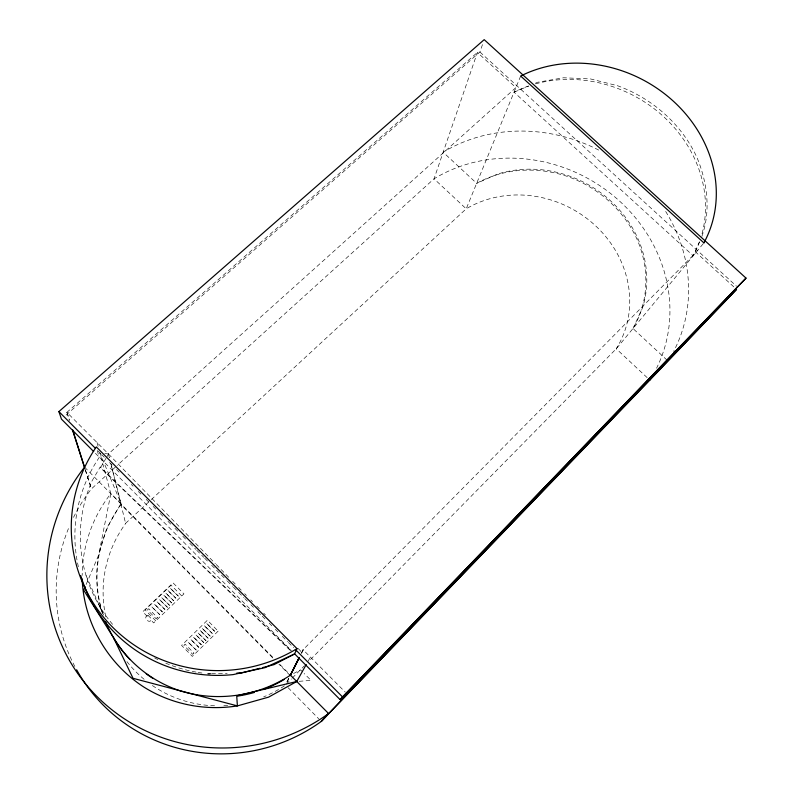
<?xml version="1.0" encoding="UTF-8"?>
<svg xmlns="http://www.w3.org/2000/svg" width="793" height="793" viewBox="0 0 793 793"><rect width="100%" height="100%" fill="white"/><g stroke="black" fill="none" stroke-linecap="round" stroke-linejoin="round"><path stroke-width="0.59" stroke-dasharray="3.96 2.97" d="M104.745 453.537L108.393 453.943L515.906 87.577L477.406 52.437L434.039 178.802L117.086 465.511M66.097 415.046L479.914 52.001L482.64 44.14M520.664 76.029L466.205 208.817L151.037 499.838M86.12 584.51L98.619 555.13L106.768 528.148L120.814 503.753M528.564 86.031A127.068 112.428 28 0 0 514.052 92.176L693.221 255.802L699.376 242.014M701.874 236.413C710.974 210.769 707.356 182.35 696.997 157.589A127.524 112.765 28.1 0 0 617.222 85.634L590.537 78.943L563.585 77.783L537.664 82.244L535.414 83.196M667.141 360.23L633.002 328.53C648.892 301.994 649.556 268.797 637.622 240.606A111.843 101.266 28.5 0 0 567.887 176.601C538.08 166.451 504.407 167.819 476.672 183.342L443.158 152.226A157.995 143.216 28.5 0 1 599.31 150.383M633.002 328.53L642.528 307.833A110.078 99.611 28.5 0 0 610.927 201.184A110.078 99.611 28.5 0 0 497.796 173.994L476.652 183.332M286.987 681.891L290.169 675.527L278.888 664.137M301.38 653.105L303.025 649.804L696.046 252.392L734.764 287.74M287.046 681.95L290.228 675.596M301.459 653.184L303.144 649.814L345.292 692.15M287.026 682.099L289.029 678.114M301.548 653.135L303.194 649.844L300.21 651.34M308.011 661.342L310.39 657.09M290.962 650.547L100.205 466.998L92.057 480.875A142.899 139.221 -11.4 0 0 113.399 625.28M289.891 650.111L100.424 467.791L106.014 458.265M106.629 457.204L108.492 454.032L66.89 412.35L477.406 52.437M67.008 412.469L69.615 420.627M703.143 243.818L616.24 348.781L308.844 661.233M286.263 684.181L291.477 678.887M292.339 678.005L304.502 665.644M148.093 615.368C141.798 616.825 149.986 625.3 151.671 619.016L148.103 615.427M125.552 523.37L150.135 500.67M73.521 517.373A168.057 164.825 -24.7 0 1 91.443 488.875L116.165 466.343M293.539 673.544L300.577 669.857L303.243 672.553M514.052 92.176L528.663 86.031M299.12 681.326L311.015 680.384L304.106 673.426M211.553 673.624L227.214 673.287M479.914 52.001L736.558 286.233M647.177 377.637L616.24 348.781A105.776 96.34 28.7 0 0 595.632 225.876A105.776 96.34 28.7 0 0 466.205 208.817L434.039 178.802A151.81 138.507 28.6 0 1 615.457 197.477A151.81 138.507 28.6 0 1 656.554 368.239M121.012 503.416L110.822 493.662L99.878 453.001L121.012 503.416L110.802 463.36L125.611 523.321M98.173 451.098L100.79 453.725M101.663 454.607L104.279 457.244M109.513 462.507L112.13 465.144M116.492 469.525L119.119 472.162M131.331 484.454L133.075 486.208M138.309 491.482L140.926 494.108M146.17 499.382L148.787 502.009M153.148 506.4L155.765 509.037M160.127 513.428L163.616 516.937M167.977 521.328L171.466 524.837M174.966 528.346L178.455 531.855M182.816 536.246L186.305 539.765M189.795 543.274L195.901 549.42M196.773 550.292L203.761 557.32M204.634 558.193L208.123 561.712M211.612 565.221L226.451 580.139M227.323 581.021L232.557 586.285M233.429 587.167L237.791 591.558M238.663 592.43L243.897 597.704M244.769 598.576L247.386 601.213M250.875 604.722L253.502 607.359M257.864 611.75L261.353 615.259M262.225 616.141L265.714 619.65M269.204 623.159L271.821 625.796M275.31 629.305L277.927 631.942M282.298 636.323L287.532 641.596M288.404 642.469L293.638 647.742M95.398 453.299L291.289 650.488M84.573 467.156L273.863 658.398M279.949 664.544L290.387 675.091M272.822 658.002L121.032 504.616A124.263 121.676 -21.4 0 0 102.882 614.169M288.087 687.68L318.707 718.765M181.775 595.969L171.129 585.184L145.149 609.956L155.834 620.86M147.201 616.29L142.75 611.75L173.043 582.865L183.936 593.888L153.693 622.921L150.779 619.938M108.492 454.032L215.379 563.645M216.241 564.527L229.177 577.78M232.627 581.319L235.214 583.965M238.653 587.504L241.241 590.161M244.69 593.689L246.415 595.464M250.727 599.875L252.452 601.649M256.763 606.07L259.351 608.717M263.653 613.138L265.377 614.902M298.138 648.496L300.725 651.142M86.09 575.619L103.586 615.12M99.194 605.475L102.594 613.158M85.257 469.506L91.453 488.875M66.89 412.35L69.15 419.408M85.337 469.971L91.364 488.785M100.205 466.998L100.424 467.791M97.271 450.434L99.204 457.482A144.584 140.767 -11.9 0 0 78.497 567.273M97.063 442.553L98.312 447.193M109.295 457.472L108.393 453.943L109.375 457.591M284.449 685.826A117.503 115.163 -26.1 0 1 263.663 696.869M227.76 705.463A117.503 115.163 -26.1 0 1 221.782 705.79M214.596 705.78A117.503 115.163 -26.1 0 1 152.038 685.301M144.138 679.323A117.503 115.163 -26.1 0 1 125.532 659.756M105.816 616.756A117.503 115.163 -26.1 0 1 125.71 523.41M665.674 211.444A157.995 143.216 28.5 0 1 673.614 351.448M102.594 613.574A124.6 121.983 -21.2 0 1 98.619 555.13L110.822 493.662A136.029 133.085 -21.3 0 0 82.194 575.401M74.859 666.516A168.057 164.825 -24.7 0 1 69.487 526.096M201.997 673.019A142.899 139.221 -11.4 0 1 197.239 672.286M196.059 672.087A142.899 139.221 -11.4 0 1 163.566 662.244M157.926 659.627A142.899 139.221 -11.4 0 1 154.595 657.932M535.582 83.86A127.068 112.428 28 0 1 663.285 116.353A127.068 112.428 28 0 1 701.686 234.996M699.525 241.766A127.068 112.428 28 0 1 693.221 255.802M212.227 633.389L203.95 625.35L212.227 633.389M214.616 631.218L206.349 623.179L214.616 631.218M201.353 644.828L193.056 636.749L201.353 644.828M208.073 638.177L199.786 630.118L208.073 638.177M210.135 636.085L201.858 628.036L210.135 636.085M196.188 650.022L187.891 641.924L196.188 650.022M198.855 647.346L190.558 639.257L198.855 647.346M203.851 642.627L195.564 634.549L203.851 642.627M205.972 640.655L197.685 632.586L205.972 640.655M193.948 653.125L192.699 654.354L183.887 645.373L185.146 644.144L193.948 653.125M218.125 631.129L192.352 656.396L181.577 645.403L207.389 620.255L218.125 631.129M164.914 609.45L156.687 601.441L164.914 609.45M171.675 602.898L163.457 594.909L171.675 602.898M173.756 600.836L165.539 592.857L173.756 600.836M159.71 614.575L151.483 606.546L159.71 614.575M162.396 611.928L154.169 603.909L162.396 611.928M167.422 607.279L159.205 599.28L167.422 607.279M169.553 605.337L161.336 597.337L169.553 605.337M157.46 617.628L156.191 618.837L147.458 609.936L148.727 608.727L157.46 617.628M175.858 598.18L167.65 590.21L175.858 598.18M178.266 596.039L170.069 588.069L178.266 596.039"/><path stroke-width="1.19" d="M85.158 586.77L83.721 590.161L113.29 637.275L133.036 678.312L237.385 705.899L268.569 697.146L296.741 681.514L306.237 664.524M294.342 654.394L297.018 648.644L96.31 446.915A148.509 144.395 -10.3 0 0 112.596 627.184A148.509 144.395 -10.3 0 0 297.018 648.644M290.169 675.527L299.179 657.506M290.228 675.596L299.258 657.575M290.446 675.17L299.338 657.536M328.53 713.611L328.589 713.551A178.177 174.539 -19.7 0 1 96.577 696.076A178.177 174.539 -19.7 0 1 84.514 467.216L84.573 467.156M294.768 653.997L340.038 699.565L746.015 278.105L484.196 39.65L58.9 411.587L61.448 419.12L93.663 451.554M76.614 669.758A168.057 164.825 -24.7 0 0 321.383 721.362L328.669 713.631L290.387 675.091M746.015 278.105L340.038 699.565M649.824 380.115L736.558 289.386L321.264 721.352L649.824 380.115A151.81 138.507 28.6 0 0 651.777 376.962M290.525 675.121C257.874 696.551 216.41 702.39 179.168 690.505A124.6 121.983 -21.2 0 1 105.578 621.712M260.054 668.231L241.518 672.979L236.849 673.079M262.443 667.627L273.952 664.673L294.52 653.987L265.05 667.656L233.102 674.605A144.584 140.767 -11.9 0 1 80.708 575.52M296.741 681.514L236.72 695.848L237.385 705.899A136.029 133.085 -21.3 0 1 143.989 687.144C108.076 663.959 84.673 624.17 82.294 581.438A136.029 133.085 -21.3 0 1 82.224 579.029M207.944 673.703L210.353 673.644M58.9 411.587L95.556 448.461M295.383 649.497L342.507 696.898M72.649 429.865L84.524 467.226M72.54 429.994L84.583 467.622M284.191 679.462A124.263 121.676 -21.4 0 1 264.723 688.958M254.414 692.428A124.263 121.676 -21.4 0 1 237.831 696.066M153.168 678.53A124.263 121.676 -21.4 0 1 146.229 673.822M130.032 659.627A124.263 121.676 -21.4 0 1 113.548 637.81M703.906 242.896L520.664 76.029A129.844 114.39 28 0 1 673.217 101.068A129.844 114.39 28 0 1 703.906 242.896"/></g></svg>
